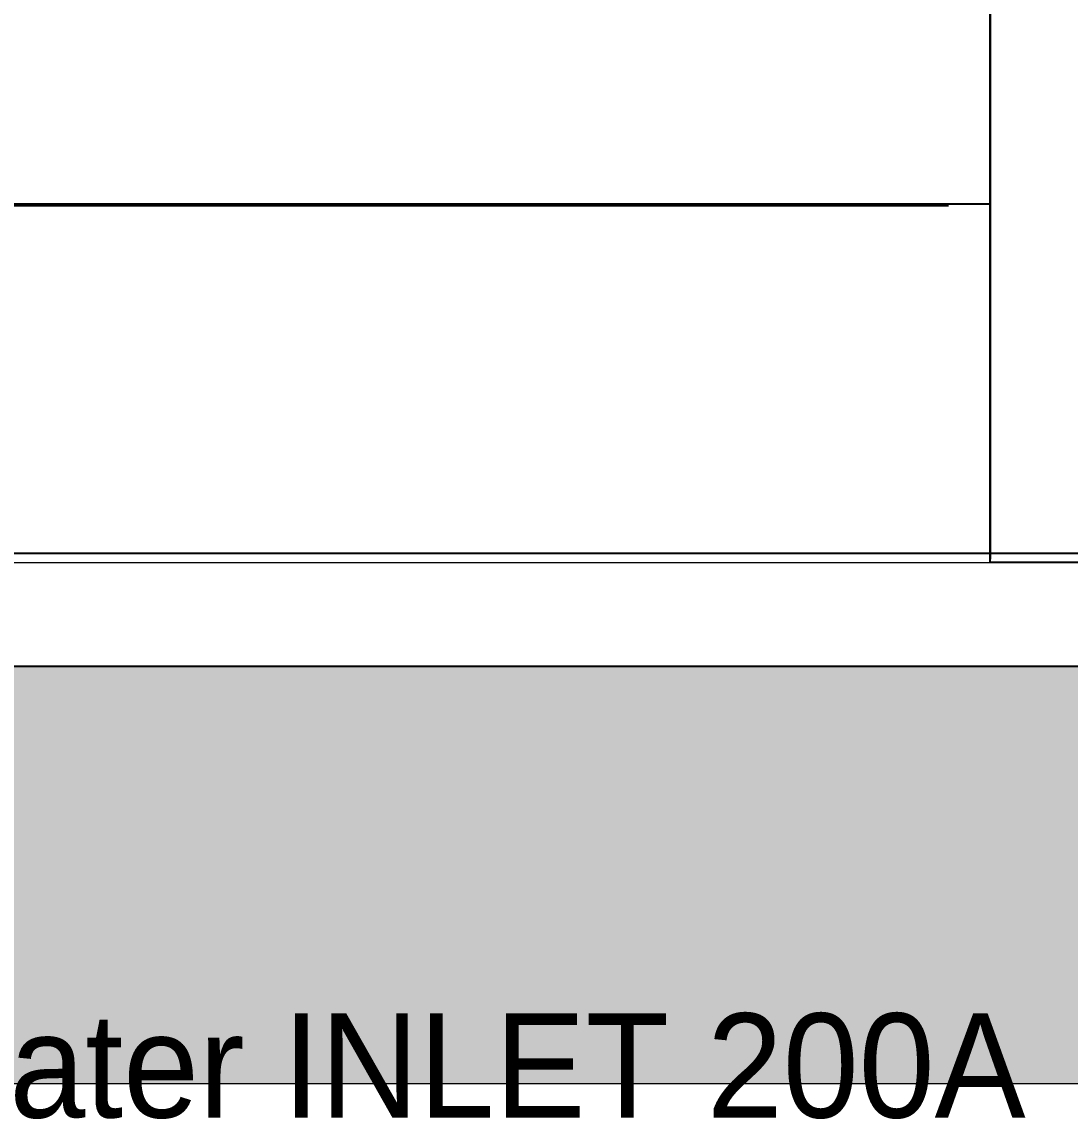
# Model space of a CAD drawing. Header units: millimetres. Extents: x 7627 to 39890, y 4589 to 27403.
# Drawn here: x 19580 to 21087, y 11750 to 13328 of the extents above; entities that cross this region are included whole.
import ezdxf
from ezdxf.enums import TextEntityAlignment as Align

# ---------------------------------------------------------------- set-up
doc = ezdxf.new("R2010")
doc.units = ezdxf.units.MM
doc.layers.add('냉각탑_text', color=3, linetype='Continuous')
doc.layers.add('냉각탑_찬넬방진', color=1, linetype='Continuous')
doc.styles.add('돋움', font='Dotum.ttf')

# ---------------------------------------------------------------- blocks, each defined once
blk = doc.blocks.new('1')
at = {"ltscale": 500}
for p, q in [((20972.6, 12550.7), (20972.6, 16150.7)), ((20972.6, 15758.7), (20972.6, 12555.8)), ((21972.6, 12550.7), (20972.6, 12550.7))]:
    blk.add_line(p, q, dxfattribs=at)
for p, q in [((18572.6, 13064.2), (20912.6, 13064.2)), ((20972.6, 13066.2), (19542.6, 13066.2)), ((18114.6, 12564.2), (20972.6, 12564.2))]:
    blk.add_line(p, q)
at = {"lineweight": 5}
blk.add_line((18047.6, 12550.7), (20972.6, 12550.7), dxfattribs=at)
at = {"layer": '냉각탑_찬넬방진', "ltscale": 30}
for p, q in [((18072.6, 12564.2), (24474.2, 12563.9)), ((24441.2, 12401.2), (18047.6, 12401.2))]:
    blk.add_line(p, q, dxfattribs=at)

msp = doc.modelspace()

# ---------------------------------------------------------------- hatches: boundary and pattern name
h = msp.add_hatch()
h.set_pattern_fill('AR-CONC', color=4)
h.set_pattern_definition([(50, (-310057.35, -189882.8), (182.18467, -15.939086), [19.05, -209.55]), (355, (-310057.35, -189882.8), (-35.24342, 191.056845), [15.24, -167.64058]), (100.451445, (-310042.17, -189884.12), (146.94125, 175.11775), [16.19001, -178.090245]), (46.1842, (-310057.35, -189832), (271.07904, -42.04233), [28.575, -314.325]), (96.63556, (-310034.76, -189835.5), (237.40413, 247.42612), [24.28502, -267.1356]), (351.18415, (-310057.35, -189832), (237.40413, 247.42612), [22.85997, -251.45973]), (21, (-310031.95, -189844.7), (151.61439, -102.2652), [19.05, -209.55]), (326, (-310031.95, -189844.7), (61.80203, 184.18797), [15.24, -167.64]), (71.451445, (-310019.31, -189853.22), (213.41642, 81.92277), [16.19001, -178.08994]), (37.5, (-310057.35, -189882.796), (3.088603, 84.555039), [0, -165.608, 0, -170.18, 0, -168.275]), (7.5, (-310057.35, -189882.8), (66.819663, 100.180575), [0, -97.028, 0, -161.798, 0, -64.135]), (327.5, (-310113.99, -189882.796), (135.590595, -5.728744), [0, -63.5, 0, -198.12, 0, -262.89]), (317.5, (-310139.39, -189882.8), (148.12918, 25.42649), [0, -82.55, 0, -131.572, 0, -186.69])])
edge = h.paths.add_edge_path()
edge.add_line((18047.6, 11800.7), (24647.5, 11800.7))
edge.add_line((24647.5, 11800.7), (24647.7, 12400.7))
edge.add_line((24647.7, 12400.7), (17897.7, 12400.7))
edge.add_line((17897.7, 12400.7), (17897.5, 11800.7))

# ---------------------------------------------------------------- linework, layer by layer
at = {"lineweight": 5}
for p, q in [((24647.6, 12400.7), (17897.6, 12400.7)), ((24647.6, 11800.7), (17897.6, 11800.7))]:
    msp.add_line(p, q, dxfattribs=at)

# ---------------------------------------------------------------- block references
msp.add_blockref('1', (0, 0))

# ---------------------------------------------------------------- texts
at = {"layer": '냉각탑_text', "style": '돋움'}
msp.add_text('Water INLET 200A', height=150, dxfattribs=at).set_placement((19376.8, 11827.3, 0), align=Align.MIDDLE_LEFT)

doc.saveas('drawing.dxf')
